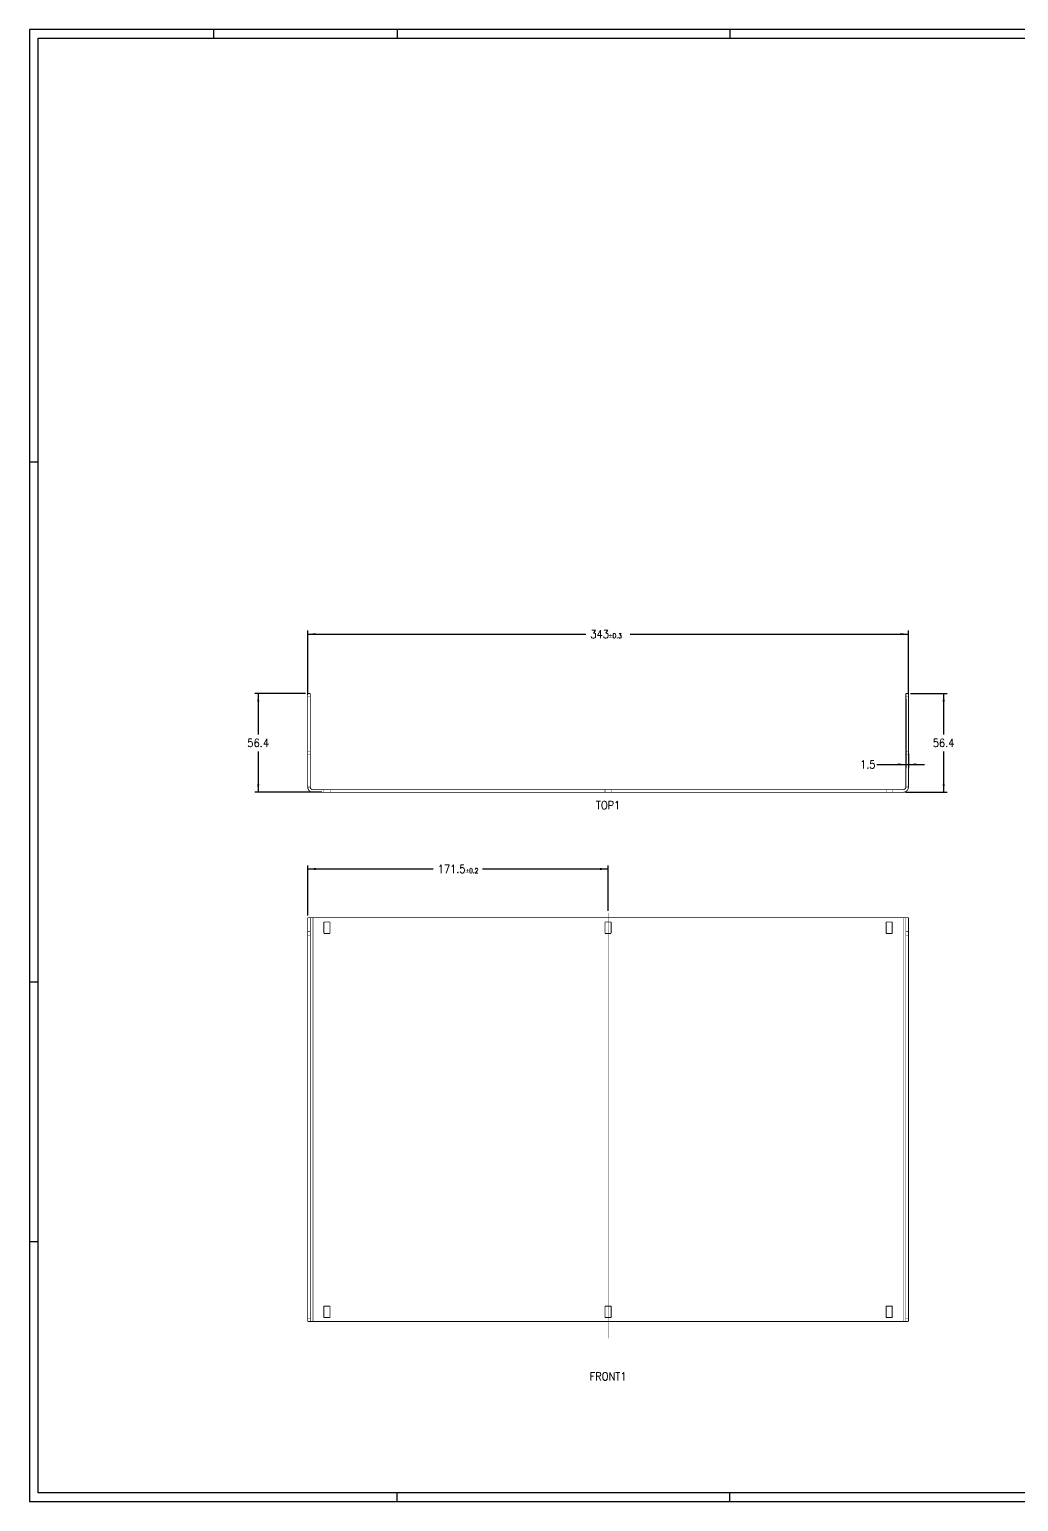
# Model space of a CAD drawing. Header units: millimetres. Extents: x -710 to 479, y -364 to 477.
# Drawn here: x -710 to -145, y -364 to 477 of the extents above; entities that cross this region are included whole.
import ezdxf

# ---------------------------------------------------------------- set-up
doc = ezdxf.new("R2010")
doc.units = ezdxf.units.MM
doc.linetypes.add('DASHED', pattern=[15, 7, -8])
doc.linetypes.add('DOT_CENTER', pattern=[14, 12, -1, 0, -1])
doc.layers.add('1', color=7, linetype='Continuous')
doc.styles.add('CONVERTER_11', font='txt.shx', dxfattribs={"width": 0.9})
doc.dimstyles.new('ME10_DIM_11', dxfattribs={"dimtxt": 4.572, "dimasz": 4.572, "dimexe": 2.03, "dimexo": 1.27, "dimgap": 2.54, "dimtad": 0, "dimtih": 1, "dimtoh": 1, "dimdsep": 46, "dimtxsty": 'CONVERTER_11', "dimsah": 1, "dimcen": 0.09, "dimclrd": 160, "dimclre": 160, "dimclrt": 5, "dimadec": 0, "dimazin": 0, "dimtfac": 1, "dimtdec": 4, "dimtix": 1, "dimtmove": 0, "dimatfit": 3, "dimfxl": 0, "dimtolj": 1, "dimtzin": 0, "dimarcsym": 0})
doc.dimstyles.new('ME10_DIM_12', dxfattribs={"dimtxt": 4.572, "dimasz": 4.572, "dimexe": 2.03, "dimexo": 1.27, "dimgap": 2.54, "dimtad": 0, "dimtih": 1, "dimtoh": 1, "dimdec": 1, "dimdsep": 46, "dimtxsty": 'CONVERTER_11', "dimsah": 1, "dimcen": 0.09, "dimclrd": 160, "dimclre": 160, "dimclrt": 5, "dimadec": 0, "dimazin": 0, "dimtfac": 1, "dimtdec": 4, "dimtix": 1, "dimtmove": 0, "dimatfit": 3, "dimfxl": 0, "dimtolj": 1, "dimtzin": 0, "dimarcsym": 0})
doc.dimstyles.new('ME10_DIM_13', dxfattribs={"dimtxt": 4.572, "dimasz": 4.572, "dimexe": 2.03, "dimexo": 1.27, "dimgap": 2.54, "dimtad": 0, "dimtih": 1, "dimtoh": 1, "dimdec": 1, "dimdsep": 46, "dimtxsty": 'CONVERTER_11', "dimsah": 1, "dimcen": 0.09, "dimclrd": 160, "dimclre": 160, "dimclrt": 5, "dimadec": 0, "dimazin": 0, "dimtfac": 1, "dimtdec": 4, "dimtix": 1, "dimtmove": 0, "dimatfit": 3, "dimfxl": 0, "dimtolj": 1, "dimtzin": 0, "dimarcsym": 0})
doc.dimstyles.new('ME10_DIM_14', dxfattribs={"dimtxt": 4.572, "dimasz": 4.572, "dimexe": 2.03, "dimexo": 1.27, "dimgap": 2.54, "dimtad": 0, "dimtih": 1, "dimtoh": 1, "dimdec": 1, "dimdsep": 46, "dimtxsty": 'CONVERTER_11', "dimsah": 1, "dimcen": 0.09, "dimclrd": 160, "dimclre": 160, "dimclrt": 5, "dimadec": 0, "dimazin": 0, "dimtol": 1, "dimtp": 0.3, "dimtm": 0.3, "dimtfac": 0.6, "dimtdec": 1, "dimtix": 1, "dimtmove": 0, "dimatfit": 3, "dimfxl": 0, "dimtolj": 1, "dimtzin": 0, "dimarcsym": 0})
doc.dimstyles.new('ME10_DIM_15', dxfattribs={"dimtxt": 4.572, "dimasz": 4.572, "dimexe": 2.03, "dimexo": 1.27, "dimgap": 2.54, "dimtad": 0, "dimtih": 1, "dimtoh": 1, "dimdec": 1, "dimdsep": 46, "dimtxsty": 'CONVERTER_11', "dimsah": 1, "dimcen": 0.09, "dimclrd": 160, "dimclre": 160, "dimclrt": 5, "dimadec": 0, "dimazin": 0, "dimtol": 1, "dimtp": 0.2, "dimtm": 0.2, "dimtfac": 0.6, "dimtdec": 1, "dimtix": 1, "dimtmove": 0, "dimatfit": 3, "dimfxl": 0, "dimtolj": 1, "dimtzin": 0, "dimarcsym": 0})

# ---------------------------------------------------------------- blocks, each defined once
blk = doc.blocks.new('bottom_plate__3', base_point=(-551.45, 40.72))
at = {"color": 250, "linetype": 'Continuous', "const_width": 0.5}
for points in [[(-551.2, 97.34), (-551.2, 97.36)], [(-549.7, 97.36), (-551.2, 97.36)], [(-551.2, 95.66), (-551.2, 97.34)], [(-551.2, 95.66), (-551.2, 64.5)], [(-549.7, 97.34), (-549.7, 97.36)], [(-549.7, 95.66), (-549.7, 97.34)], [(-549.7, 64.5), (-549.7, 95.66)], [(-209.7, 97.34), (-209.7, 97.36)], [(-208.2, 97.36), (-209.7, 97.36)], [(-209.7, 95.66), (-209.7, 97.34)], [(-209.7, 95.66), (-209.7, 64.5)], [(-208.2, 97.34), (-208.2, 97.36)], [(-208.2, 95.66), (-208.2, 97.34)], [(-208.2, 64.5), (-208.2, 95.66)], [(-551.2, 64.5), (-551.2, 62.53)], [(-551.2, 62.53), (-551.2, 43.97)], [(-549.7, 62.53), (-549.7, 64.5)], [(-549.7, 43.97), (-549.7, 62.53)], [(-209.7, 64.5), (-209.7, 62.53)], [(-209.7, 62.53), (-209.7, 43.97)], [(-208.2, 62.53), (-208.2, 64.5)], [(-208.2, 43.97), (-208.2, 62.53)], [(-549.7, 43.97), (-551.2, 43.97)], [(-541.95, 42.47), (-548.2, 42.47)], [(-538.45, 42.47), (-541.95, 42.47)], [(-381.45, 42.47), (-538.45, 42.47)], [(-377.95, 42.47), (-381.45, 42.47)], [(-220.95, 42.47), (-377.95, 42.47)], [(-217.45, 42.47), (-220.95, 42.47)], [(-211.2, 42.47), (-217.45, 42.47)], [(-208.2, 43.97), (-209.7, 43.97)], [(-548.2, 40.97), (-541.95, 40.97)], [(-541.95, 40.97), (-538.45, 40.97)], [(-538.45, 40.97), (-381.45, 40.97)], [(-381.45, 40.97), (-377.95, 40.97)], [(-377.95, 40.97), (-220.95, 40.97)], [(-220.95, 40.97), (-217.45, 40.97)], [(-217.45, 40.97), (-211.2, 40.97)]]:
    blk.add_lwpolyline(points, dxfattribs=at)
at = {"color": 160, "linetype": 'DASHED', "const_width": 0.25}
for points in [[(-551.2, 97.34), (-549.7, 97.34)], [(-209.7, 97.34), (-208.2, 97.34)], [(-549.7, 64.5), (-551.2, 64.5)], [(-549.7, 62.53), (-551.2, 62.53)], [(-209.7, 64.5), (-208.2, 64.5)], [(-209.7, 62.53), (-208.2, 62.53)], [(-541.95, 42.47), (-541.95, 40.97)], [(-538.45, 42.47), (-538.45, 40.97)], [(-381.45, 42.47), (-381.45, 40.97)], [(-377.95, 42.47), (-377.95, 40.97)], [(-220.95, 42.47), (-220.95, 40.97)], [(-217.45, 42.47), (-217.45, 40.97)]]:
    blk.add_lwpolyline(points, dxfattribs=at)
at = {"color": 124, "linetype": 'Continuous', "const_width": 0.25}
for points in [[(-551.2, 95.66), (-549.7, 95.66)], [(-209.7, 95.66), (-208.2, 95.66)]]:
    blk.add_lwpolyline(points, dxfattribs=at)
at = {"color": 250, "linetype": 'Continuous', "const_width": 0.5}
for points in [[(-551.2, 43.97, 0.414214), (-548.2, 40.97, 0.414214)], [(-549.7, 43.97, 0.414214), (-548.2, 42.47, 0.414214)], [(-211.2, 40.97, 0.414214), (-208.2, 43.97, 0.414214)], [(-211.2, 42.47, 0.414214), (-209.7, 43.97, 0.414214)]]:
    blk.add_lwpolyline(points, format="xyb", dxfattribs=at)
blk = doc.blocks.new('*D15')
at = {"layer": '1', "color": 160, "linetype": 'Continuous'}
for p, q in [((-209.7, 94.39), (-209.7, 54.85)), ((-208.2, 63.23), (-208.2, 54.85)), ((-226.33, 56.88), (-209.7, 56.88)), ((-209.7, 56.88), (-208.2, 56.88)), ((-208.2, 56.88), (-199.05, 56.88))]:
    blk.add_line(p, q, dxfattribs=at)
at = {"layer": '1', "color": 160}
for points in [[(-214.27, 56.28), (-214.27, 57.49), (-209.7, 56.88)], [(-203.62, 57.49), (-203.62, 56.28), (-208.2, 56.88)]]:
    blk.add_solid(points, dxfattribs=at)
at = {"layer": '1', "color": 5, "insert": (-235.84, 54.6), "char_height": 4.572, "attachment_point": 7, "rotation": 0.00014, "line_spacing_factor": 0.60024, "style": 'CONVERTER_11'}
blk.add_mtext('1.5', dxfattribs=at)
blk = doc.blocks.new('*D16')
at = {"layer": '1', "color": 160, "linetype": 'Continuous'}
for p, q in [((-206.93, 97.36), (-186.04, 97.36)), ((-188.07, 73.99), (-188.07, 97.36)), ((-188.07, 40.97), (-188.07, 64.34)), ((-209.93, 40.97), (-186.04, 40.97))]:
    blk.add_line(p, q, dxfattribs=at)
at = {"layer": '1', "color": 160}
for points in [[(-187.47, 92.79), (-188.67, 92.79), (-188.07, 97.36)], [(-188.67, 45.54), (-187.47, 45.54), (-188.07, 40.97)]]:
    blk.add_solid(points, dxfattribs=at)
at = {"layer": '1', "color": 5, "insert": (-194.3, 66.88), "char_height": 4.572, "attachment_point": 7, "rotation": 0.00014, "line_spacing_factor": 0.60024, "style": 'CONVERTER_11'}
blk.add_mtext('56.4', dxfattribs=at)
blk = doc.blocks.new('*D17')
at = {"layer": '1', "color": 160, "linetype": 'Continuous'}
for p, q in [((-552.47, 97.36), (-581.47, 97.36)), ((-579.44, 97.36), (-579.44, 73.99)), ((-579.44, 64.34), (-579.44, 40.97)), ((-543.22, 40.97), (-581.47, 40.97))]:
    blk.add_line(p, q, dxfattribs=at)
at = {"layer": '1', "color": 160}
for points in [[(-578.84, 92.79), (-580.04, 92.79), (-579.44, 97.36)], [(-580.04, 45.54), (-578.84, 45.54), (-579.44, 40.97)]]:
    blk.add_solid(points, dxfattribs=at)
at = {"layer": '1', "color": 5, "insert": (-585.67, 66.88), "char_height": 4.572, "attachment_point": 7, "rotation": 0.00014, "line_spacing_factor": 0.60024, "style": 'CONVERTER_11'}
blk.add_mtext('56.4', dxfattribs=at)
blk = doc.blocks.new('*D18')
at = {"layer": '1', "color": 160, "linetype": 'Continuous'}
for p, q in [((-551.2, 96.93), (-551.2, 133.35)), ((-551.2, 131.32), (-392.33, 131.32)), ((-367.06, 131.32), (-208.2, 131.32)), ((-208.2, 96.93), (-208.2, 133.35))]:
    blk.add_line(p, q, dxfattribs=at)
at = {"layer": '1', "color": 160}
for points in [[(-546.62, 131.92), (-546.62, 130.72), (-551.2, 131.32)], [(-212.77, 130.72), (-212.77, 131.92), (-208.2, 131.32)]]:
    blk.add_solid(points, dxfattribs=at)
at = {"layer": '1', "color": 5, "insert": (-389.79, 129.03), "char_height": 4.572, "attachment_point": 7, "rotation": 0.00014, "line_spacing_factor": 0.60024, "style": 'CONVERTER_11'}
blk.add_mtext('\\C5;343\\C5;\\H2.7432;{\\Fgdt;`}0.3', dxfattribs=at)
blk = doc.blocks.new('bottom_plate__4', base_point=(-551.45, -261.57))
at = {"color": 250, "linetype": 'Continuous', "const_width": 0.5}
for points in [[(-551.2, -38.43), (-551.2, -30.68)], [(-551.2, -30.68), (-549.7, -30.68)], [(-549.7, -30.68), (-548.2, -30.68)], [(-548.2, -30.68), (-211.2, -30.68)], [(-541.95, -33.14), (-538.45, -33.14)], [(-541.95, -39.64), (-541.95, -33.14)], [(-538.45, -33.14), (-538.45, -39.64)], [(-381.45, -39.64), (-381.45, -33.14)], [(-381.45, -33.14), (-377.95, -33.14)], [(-377.95, -33.14), (-377.95, -39.64)], [(-220.95, -33.14), (-217.45, -33.14)], [(-220.95, -39.64), (-220.95, -33.14)], [(-217.45, -33.14), (-217.45, -39.64)], [(-211.2, -30.68), (-209.7, -30.68)], [(-209.7, -30.68), (-208.2, -30.68)], [(-208.2, -30.68), (-208.2, -38.43)], [(-551.2, -40.71), (-551.2, -38.43)], [(-551.2, -259.62), (-551.2, -40.71)], [(-538.45, -39.64), (-541.95, -39.64)], [(-377.95, -39.64), (-381.45, -39.64)], [(-217.45, -39.64), (-220.95, -39.64)], [(-208.2, -38.43), (-208.2, -40.71)], [(-208.2, -40.71), (-208.2, -259.62)], [(-551.2, -261.32), (-551.2, -259.62)], [(-541.95, -259.07), (-541.95, -252.57)], [(-541.95, -252.57), (-538.45, -252.57)], [(-538.45, -259.07), (-541.95, -259.07)], [(-538.45, -252.57), (-538.45, -259.07)], [(-381.45, -259.07), (-381.45, -252.57)], [(-381.45, -252.57), (-377.95, -252.57)], [(-377.95, -259.07), (-381.45, -259.07)], [(-377.95, -252.57), (-377.95, -259.07)], [(-220.95, -252.57), (-217.45, -252.57)], [(-220.95, -259.07), (-220.95, -252.57)], [(-217.45, -259.07), (-220.95, -259.07)], [(-217.45, -252.57), (-217.45, -259.07)], [(-208.2, -259.62), (-208.2, -261.32)], [(-549.7, -261.32), (-551.2, -261.32)], [(-548.2, -261.32), (-549.7, -261.32)], [(-211.2, -261.32), (-548.2, -261.32)], [(-209.7, -261.32), (-211.2, -261.32)], [(-208.2, -261.32), (-209.7, -261.32)]]:
    blk.add_lwpolyline(points, dxfattribs=at)
at = {"color": 160, "linetype": 'DASHED', "const_width": 0.25}
for points in [[(-549.7, -30.68), (-549.7, -38.43)], [(-209.7, -38.43), (-209.7, -30.68)], [(-551.2, -38.43), (-549.7, -38.43)], [(-551.2, -40.71), (-549.7, -40.71)], [(-549.7, -38.43), (-549.7, -40.71)], [(-549.7, -40.71), (-549.7, -259.62)], [(-209.7, -38.43), (-209.7, -40.71)], [(-209.7, -38.43), (-208.2, -38.43)], [(-209.7, -259.62), (-209.7, -40.71)], [(-209.7, -40.71), (-208.2, -40.71)], [(-549.7, -259.62), (-551.2, -259.62)], [(-549.7, -261.32), (-549.7, -259.62)], [(-209.7, -259.62), (-208.2, -259.62)], [(-209.7, -261.32), (-209.7, -259.62)]]:
    blk.add_lwpolyline(points, dxfattribs=at)
at = {"color": 124, "linetype": 'Continuous', "const_width": 0.25}
for points in [[(-548.2, -30.68), (-548.2, -261.32)], [(-211.2, -30.68), (-211.2, -261.32)]]:
    blk.add_lwpolyline(points, dxfattribs=at)
at = {"layer": '1', "color": 30, "linetype": 'DOT_CENTER', "const_width": 0.25}
blk.add_lwpolyline([(-379.7, -271.01), (-379.7, -28.07)], dxfattribs=at)
blk = doc.blocks.new('*D19')
at = {"layer": '1', "color": 160, "linetype": 'Continuous'}
for p, q in [((-551.2, -29.41), (-551.2, -0.81)), ((-551.2, -2.84), (-479.51, -2.84)), ((-451.38, -2.84), (-379.7, -2.84)), ((-379.7, -26.8), (-379.7, -0.81))]:
    blk.add_line(p, q, dxfattribs=at)
at = {"layer": '1', "color": 160}
for points in [[(-546.62, -2.24), (-546.62, -3.44), (-551.2, -2.84)], [(-384.27, -3.44), (-384.27, -2.24), (-379.7, -2.84)]]:
    blk.add_solid(points, dxfattribs=at)
at = {"layer": '1', "color": 5, "insert": (-476.97, -5.13), "char_height": 4.572, "attachment_point": 7, "rotation": 0.00014, "line_spacing_factor": 0.60024, "style": 'CONVERTER_11'}
blk.add_mtext('\\C5;171.5\\C5;\\H2.7432;{\\Fgdt;`}0.2', dxfattribs=at)
blk = doc.blocks.new('FRAME_A0', base_point=(-710.09, -364.22))
at = {"layer": '1', "color": 7, "linetype": 'Continuous'}
for p, q in [((-710.09, 476.78), (-710.09, -364.22)), ((478.91, 476.78), (-710.09, 476.78)), ((-705.09, -359.22), (-705.09, 471.78)), ((-705.09, 471.78), (473.91, 471.78)), ((-605.09, 476.78), (-605.09, 471.78)), ((-500.09, 476.78), (-500.09, 471.78)), ((-310.09, 476.78), (-310.09, 471.78)), ((-710.09, 229.78), (-705.09, 229.78)), ((-710.09, -67.22), (-705.09, -67.22)), ((-710.09, -215.72), (-705.09, -215.72)), ((473.91, -359.22), (-705.09, -359.22)), ((-500.09, -364.22), (-500.09, -359.22)), ((-310.09, -364.22), (-310.09, -359.22)), ((-710.09, -364.22), (478.91, -364.22))]:
    blk.add_line(p, q, dxfattribs=at)
blk = doc.blocks.new('TOP1', base_point=(-379.696, 69.166))
blk.add_blockref('bottom_plate__3', (-551.446, 40.721))
at = {"layer": '1', "color": 5, "insert": (-379.696, 35.891), "char_height": 4.572, "attachment_point": 2, "line_spacing_factor": 1.320528, "style": 'CONVERTER_11'}
blk.add_mtext('TOP1', dxfattribs=at)
at = {"layer": '1'}
for base, p1, p2, dimstyle, picture, middle in [((-551.196, 131.318), (-208.196, 95.658), (-551.196, 95.658), 'ME10_DIM_14', '*D18', (-379.696, 131.318)), ((-209.696, 56.884), (-208.196, 64.504), (-209.696, 95.658), 'ME10_DIM_11', '*D15', (-232.354, 56.884))]:
    dim = blk.add_linear_dim(base=base, p1=p1, p2=p2, dimstyle=dimstyle, dxfattribs=at)
    dim.commit()
    dim.dimension.update_dxf_attribs({"geometry": picture, "text_midpoint": middle, "text_rotation": 0.000139})
for base, p1, p2, dimstyle, picture, middle in [((-579.439, 97.362), (-541.946, 40.971), (-551.196, 97.362), 'ME10_DIM_13', '*D17', (-579.439, 69.166)), ((-188.069, 40.971), (-208.196, 97.362), (-211.196, 40.971), 'ME10_DIM_12', '*D16', (-188.069, 69.166))]:
    dim = blk.add_linear_dim(base=base, p1=p1, p2=p2, angle=90, dimstyle=dimstyle, dxfattribs=at)
    dim.commit()
    dim.dimension.update_dxf_attribs({"geometry": picture, "text_midpoint": middle, "text_rotation": 0.000139})
blk = doc.blocks.new('FRONT1', base_point=(-379.7, -146))
blk.add_blockref('bottom_plate__4', (-551.45, -261.57))
at = {"layer": '1', "color": 5, "insert": (-379.7, -290.4), "char_height": 4.572, "attachment_point": 2, "line_spacing_factor": 1.320528, "style": 'CONVERTER_11'}
blk.add_mtext('FRONT1', dxfattribs=at)
at = {"layer": '1'}
dim = blk.add_linear_dim(base=(-551.2, -2.84), p1=(-379.7, -28.07), p2=(-551.2, -30.68), dimstyle='ME10_DIM_15', dxfattribs=at)
dim.commit()
dim.dimension.update_dxf_attribs({"geometry": '*D19', "text_midpoint": (-465.45, -2.84), "text_rotation": 0.00014})

msp = doc.modelspace()

# ---------------------------------------------------------------- block references
for name, p in [('TOP1', (-379.7, 69.17)), ('FRONT1', (-379.7, -146))]:
    msp.add_blockref(name, p)
at = {"layer": '1'}
msp.add_blockref('FRAME_A0', (-710.09, -364.22), dxfattribs=at)

doc.saveas('drawing.dxf')
